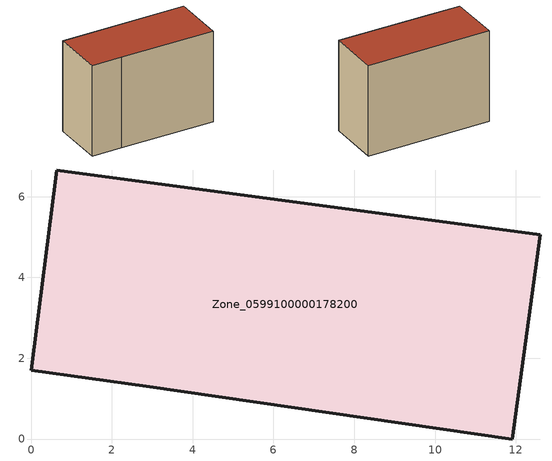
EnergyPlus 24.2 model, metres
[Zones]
Zone_0599100000178200
 floor ground (C_G): 0.64,6.66 12.61,5.06 11.92,0 2.85,1.31 0,1.71 z0
 wall outside (C_F): 12.61,5.06 0.64,6.66 0,1.71 2.85,1.31 11.92,0 12.61,5.06 z0:9
 roof outside (C_R): 11.92,0 12.61,5.06 0.64,6.66 0,1.71 2.85,1.31 z9
[BUILDING]
Pand.0599100000178200: North Axis=0; Terrain=City; Loads Convergence Tolerance Value=0.04; Temperature Convergence Tolerance Value=0.4; Solar Distribution=FullExterior; Maximum Number of Warmup Days=25; Minimum Number of Warmup Days=1
[Site:Location]
Rotterdam.The.Hague.AP_ZH_NLD Design_Conditions: Latitude=51.96; Longitude=4.45; Time Zone=1; Elevation=-4.5
[SITE:GROUNDTEMPERATURE:BUILDINGSURFACE]
18, 18, 18, 18, 18, 18, 18, 18, 18, 18, 18, 18
[MATERIAL] Thermal Absorptance=0.9; Solar Absorptance=0.7; Visible Absorptance=0.7
Name | Roughness | Thickness | Conductivity | Density | Specific Heat
G.TI.1946 | MediumSmooth | 0.15 | 1 | 540 | 1210
F.TI.1946 | Rough | 0.3 | 0.857143 | 1920 | 840
R.TI.1946 | MediumRough | 0.2 | 0.1 | 1500 | 1000
[CONSTRUCTION]
C_G: G.TI.1946
C_F: F.TI.1946
C_R: R.TI.1946
[ZONE]
Zone_0599100000178200: Type=1; Multiplier=1; Ceiling Height=Autocalculate; Volume=Autocalculate; Floor Area=autocalculate; Part of Total Floor Area=Yes
[ZONEINFILTRATION:DESIGNFLOWRATE]
Infil_Zone_0599100000178200: Zone or ZoneList or Space or SpaceList=Zone_0599100000178200; Schedule=AlwaysOn; Design Flow Rate Calculation Method=Flow/Area; Flow Rate per Floor Area=0.003; Constant Term Coefficient=1; Temperature Term Coefficient=0; Velocity Term Coefficient=0; Velocity Squared Term Coefficient=0
[HVACTEMPLATE:ZONE:IDEALLOADSAIRSYSTEM]
Zone_0599100000178200: Maximum Heating Supply Air Temperature=50; Minimum Cooling Supply Air Temperature=13; Maximum Heating Supply Air Humidity Ratio=0.0156; Minimum Cooling Supply Air Humidity Ratio=0.0077; Heating Limit=NoLimit; Cooling Limit=NoLimit; Dehumidification Control Type=ConstantSensibleHeatRatio; Cooling Sensible Heat Ratio=0.7; Dehumidification Setpoint=60; Humidification Control Type=None; Humidification Setpoint=30; Outdoor Air Method=None; Outdoor Air Flow Rate per Person=0.00944; Outdoor Air Flow Rate per Zone Floor Area=0; Outdoor Air Flow Rate per Zone=0; Demand Controlled Ventilation Type=None; Outdoor Air Economizer Type=NoEconomizer; Heat Recovery Type=None; Sensible Heat Recovery Effectiveness=0.7; Latent Heat Recovery Effectiveness=0.65
[ZONECONTROL:THERMOSTAT]
ThermostatControl_Zone_0599100000178200: Zone or ZoneList=Zone_0599100000178200; Control Type Schedule=DualSetpointControlType; Control 1=Thermostat_Zone_0599100000178200; Temperature Difference Between Cutout And Setpoint=0
[THERMOSTATSETPOINT:DUALSETPOINT]
Thermostat_Zone_0599100000178200: Heating Setpoint Temperature Schedule=HeatingSetpoint_Zone_0599100000178200; Cooling Setpoint Temperature Schedule=CoolingSetpoint_Zone_0599100000178200
[SCHEDULE:COMPACT]
HeatingSetpoint_Zone_0599100000178200: Through: 12/31, For: AllDays, Until: 24:00, 21
CoolingSetpoint_Zone_0599100000178200: Through: 12/31, For: AllDays, Until: 24:00, 24
DualSetpointControlType: Through: 12/31, For: AllDays, Until: 24:00, 4
AlwaysOn: Through: 12/31, For: AllDays, Until: 24:00, 1
